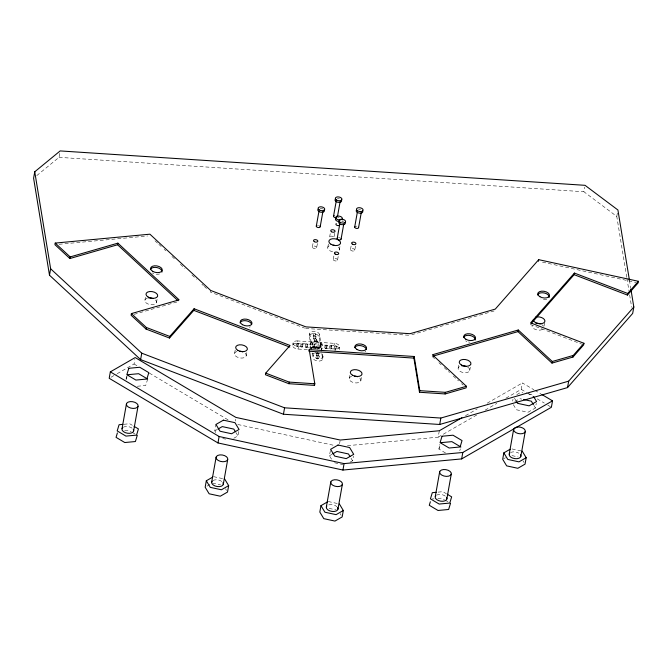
<?xml version="1.0" encoding="UTF-8"?>
<svg xmlns="http://www.w3.org/2000/svg" width="672" height="672" viewBox="0 0 672 672"><rect width="100%" height="100%" fill="white"/><g stroke="black" fill="none" stroke-linecap="round" stroke-linejoin="round"><path stroke-width="0.5" stroke-dasharray="3.36 2.52" d="M36.775 175.61L59.027 157.349L59.842 152.762M126.034 379.294L126.857 374.699M144.934 300.09L145.429 297.335M117.18 373.699L134.047 363.997L134.862 359.402M156.492 302.602L157.634 296.167M210.664 290.447L210.378 292.051L304.626 328.104M215.83 432.583L214.805 430.878L215.956 424.452M234.612 353.388L235.595 347.878M246.17 355.891L247.153 350.381M235.242 421.084L235.57 419.244M233.78 438.278L237.922 435.893L239.064 429.467M292.698 345.148L293.126 342.737M312.413 246.851L313.068 243.18M295.949 346.03L296.386 343.619M307.398 349.658L297.982 349.037A4.931 2.772 10.1 0 1 292.656 345.87A4.931 2.772 10.1 0 1 297.049 343.342L297.478 340.931L311.086 341.83L310.548 344.257M297.906 346.273L298.334 343.862M297.982 349.037L298.41 346.626A4.931 2.772 10.1 0 1 293.084 343.459A4.931 2.772 10.1 0 1 297.478 340.931M316.655 247.775A2.167 1.218 10.1 0 0 313.782 246.07A2.167 1.218 10.1 0 0 313.169 248.102A2.167 1.218 10.1 0 0 316.655 247.775L317.47 243.18M300.619 346.332L301.048 343.921M302.568 346.584L302.996 344.173M305.281 346.643L305.71 344.232M307.238 346.886L307.667 344.476M309.372 336.26L309.758 333.556A4.931 2.772 10.1 0 1 314.168 331.33A4.931 2.772 10.1 0 1 319.418 334.194L320.804 342.46L320.376 344.87L333.984 345.761A4.931 2.772 10.1 0 1 338.89 350.314M327.81 247.313L328.465 243.634M329.641 236.947L330.296 233.268M309.834 348.272L310.12 346.668M313.177 336.059L313.614 333.648M311.917 344.425L312.06 343.619M311.59 349.927L312.018 347.516L298.41 346.626M313.631 338.797L314.059 336.386M314.076 341.527L314.504 339.116M315.118 336.42A0.983 0.554 10.1 0 0 313.765 335.681A0.983 0.554 10.1 0 0 313.572 336.622A0.983 0.554 10.1 0 0 315.118 336.42L315.554 334.009A0.983 0.554 10.1 0 0 314.194 333.27A0.983 0.554 10.1 0 0 314 334.211A0.983 0.554 10.1 0 0 315.554 334.009M314.479 344.576L313.765 348.592A1.974 1.109 10.1 0 1 315.252 347.861A1.974 1.109 10.1 0 1 317.285 348.55M315.571 339.158A0.983 0.554 10.1 0 0 314.21 338.411A0.983 0.554 10.1 0 0 314.017 339.352A0.983 0.554 10.1 0 0 315.571 339.158L316 336.748A0.983 0.554 10.1 0 0 314.639 336A0.983 0.554 10.1 0 0 314.446 336.949A0.983 0.554 10.1 0 0 316 336.748M334.69 233.268L333.875 237.863A2.167 1.218 10.1 0 0 331.548 236.149A2.167 1.218 10.1 0 0 329.742 237.594M322.711 354.136L322.61 358.537A4.931 2.772 10.1 0 1 318.217 361.066A4.931 2.772 10.1 0 1 312.892 357.899L313.32 355.488L312.833 352.498M316.016 341.888A0.983 0.554 10.1 0 0 314.656 341.149A0.983 0.554 10.1 0 0 314.462 342.09A0.983 0.554 10.1 0 0 316.016 341.888L316.445 339.478A0.983 0.554 10.1 0 0 315.084 338.738A0.983 0.554 10.1 0 0 314.899 339.679A0.983 0.554 10.1 0 0 316.445 339.478M319.04 336.907L319.469 334.496M333.295 259.258L333.95 255.587M316.394 355.648L316.823 353.237M317.621 349.423L318.335 345.408A1.974 1.109 10.1 0 0 315.722 343.854A1.974 1.109 10.1 0 0 315.168 345.702A1.974 1.109 10.1 0 0 318.335 345.408M316.84 358.378L317.268 355.967M318.335 356.009A0.983 0.554 10.1 0 0 316.974 355.27A0.983 0.554 10.1 0 0 316.781 356.21A0.983 0.554 10.1 0 0 318.335 356.009L318.763 353.598A0.983 0.554 10.1 0 0 317.402 352.859A0.983 0.554 10.1 0 0 317.209 353.8A0.983 0.554 10.1 0 0 318.763 353.598M320.897 345.559L321.04 344.753M318.78 358.739A0.983 0.554 10.1 0 0 317.419 358A0.983 0.554 10.1 0 0 317.226 358.94A0.983 0.554 10.1 0 0 318.78 358.739L319.208 356.328A0.983 0.554 10.1 0 0 317.848 355.589A0.983 0.554 10.1 0 0 317.654 356.53A0.983 0.554 10.1 0 0 319.208 356.328M321.308 350.566L321.737 348.155L335.345 349.045A4.931 2.772 10.1 0 0 339.738 346.517A4.931 2.772 10.1 0 0 334.412 343.35L320.804 342.46M321.266 351.355L321.838 348.138M322.266 345.727L322.409 344.921M337.529 260.182A2.167 1.218 10.1 0 0 334.664 258.476A2.167 1.218 10.1 0 0 334.051 260.509A2.167 1.218 10.1 0 0 337.529 260.182L338.184 256.511M339.36 249.816L340.015 246.145M322.568 359.26L322.997 356.849M324.727 347.911L325.156 345.509M326.676 348.163L327.104 345.752M329.389 348.222L329.818 345.811M331.338 348.466L331.775 346.055M350.515 249.354L351.17 245.675M333.984 345.761L334.412 343.35M334.051 348.524L334.48 346.114M334.916 351.456L335.345 349.045M336.008 348.776L336.437 346.366M354.757 250.27A2.167 1.218 10.1 0 0 351.884 248.564A2.167 1.218 10.1 0 0 351.271 250.597A2.167 1.218 10.1 0 0 354.757 250.27L355.572 245.675M339.259 349.658L339.688 347.248M331.506 459.144L329.456 455.75L330.439 450.24M349.264 378.252L349.759 375.497M339.57 443.713L340.066 440.958M360.822 380.755L361.805 375.245M350.087 462.193L352.573 460.765L353.388 456.17M347.432 445.687L438.178 437.17L439.328 430.744M445.511 452.97L438.942 449.064L439.757 444.478M458.17 368.038L458.657 365.282M469.72 370.541L470.87 364.115M512.66 401.125L512.988 399.294M505.898 398.202L521.254 389.365L522.396 382.939L533.912 389.785M544.018 326.138L544.673 322.468M513.358 404.662L516.432 409.76L527.99 412.272L535.441 407.98L536.264 403.385M626.758 277.318L616.778 216.434L583.892 191.747L584.707 187.16M616.778 216.434L617.434 212.755M126.26 379.294L127.092 376.555M147.664 379.067L145.723 385.468L136.744 386.308M438.942 449.064L440.32 444.494M459.782 450.668L460.337 448.837M110.972 377.278L116.298 374.212M214.805 430.878L217.291 429.45M206.976 486.175L210.58 484.1M329.456 455.75L331.943 454.322M465.511 415.674L477.246 408.92M487.183 403.2L522.396 382.939M438.178 437.17L477.002 414.826M485.134 410.155L496.868 403.393M516.793 394.632L520.934 392.246L522.858 392.666M514.819 401.537L519.792 398.672L521.716 399.092M503.597 458.783L505.403 457.741M134.081 314.362L178.802 301.451M411.776 334.723L494.987 310.708M59.094 244.289L147.546 235.99M123.892 424.276L129.679 423.73L132.308 425.292M124.681 430.517L128.537 430.156L131.158 431.718M438.094 492.122L442.915 491.669L446.41 493.752M432.121 499.002L434.053 498.826M437.909 498.464L441.773 498.103L444.394 499.657M59.027 157.349L583.892 191.747M305.592 328.474L409.769 335.303M297.049 343.342L310.657 344.232L309.322 335.966A4.931 2.772 10.1 0 1 313.74 333.74A4.931 2.772 10.1 0 1 318.99 336.605L320.376 344.87M542.489 262.156L636.082 282.458M528.637 393.918L532.493 394.75M512.064 448.946L521.203 450.929M511.938 455.591L518.028 456.91M237.821 424.502L333.967 445.36M222.76 438.514L225.649 439.144M334.522 462.756L343.19 464.638M213.528 476.641L222.667 478.624M328.18 501.505L337.319 503.488M212.377 483.067L220.508 484.831M329.062 508.376L336.168 509.914M530.359 324.492L581.725 344.14M534.803 390.314L541.002 394.002M521.254 389.365L526.571 392.524M527.453 393.053L532.77 396.211M537.197 398.849L544.286 403.057M547.831 405.166L550.494 406.745M445.267 500.178L447.888 501.732M134.047 363.997L137.642 366.131M149.335 373.078L228.463 420.101M132.031 432.239L135.526 434.314M432.113 356.395L435.893 359.89M438.917 362.695L441.185 364.795M444.209 367.592L449.492 372.49M453.272 375.992L458.564 380.89M461.588 383.687L463.1 385.09M155.014 240.786L158.088 243.634M158.861 244.339L161.162 246.481M164.245 249.329L165.782 250.748M171.931 256.452L175.778 260.005M180.39 264.281L185.002 268.556M191.923 274.966L196.535 279.233M201.919 284.222L203.456 285.642M204.229 286.356L206.531 288.498M533.904 405.426L535.441 407.98M514.5 398.236L516.037 400.781M523.06 460.858L524.051 462.504M351.036 458.212L352.573 460.765M340.183 513.643L341.174 515.29M235.872 432.499L237.922 435.893M225.532 488.779L226.523 490.417M629.42 280.174L630.773 288.431M626.926 278.351L628.958 290.732M629.63 294.857L631.663 307.247M321.796 353.556L322.61 358.537M312.077 352.918L312.892 357.899M309.758 333.556L311.086 341.83M342.376 220.912A3.352 1.89 10.1 0 1 343.686 221.315M341.813 221.617A1.974 1.109 10.1 0 1 342.619 221.768M338.545 237.686A1.974 1.109 10.1 0 1 340.124 237.98M337.739 217.694A3.352 1.89 10.1 0 1 339.116 217.787M320.124 208.412A3.352 1.89 10.1 0 1 322.804 208.908M318.478 225.33A1.974 1.109 10.1 0 1 319.25 225.574M337.344 198.5A3.352 1.89 10.1 0 1 339.394 198.761M358.512 209.303A3.352 1.89 10.1 0 1 360.562 209.555M356.059 226.17A1.974 1.109 10.1 0 1 356.866 226.22M323.039 356.126A4.931 2.772 10.1 0 1 318.646 358.655A4.931 2.772 10.1 0 1 313.32 355.488M311.212 348.776A5.922 3.326 10.1 0 1 315.42 343.988A5.922 3.326 10.1 0 1 321.308 349.44M317.646 352.808A0.983 0.554 10.1 0 1 317.108 353.665A0.983 0.554 10.1 0 1 315.983 352.808M311.791 348.516A3.948 2.218 10.1 0 1 314.916 346.718A3.948 2.218 10.1 0 1 319.276 348.55M320.116 353.186A5.922 3.326 10.1 0 1 312.43 353.153M310.078 348.575A5.922 3.326 10.1 0 1 319.368 348.617M317.327 352.8A3.948 2.218 10.1 0 1 314.966 352.792M312.816 348.625A3.948 2.218 10.1 0 1 316.646 348.642M328.742 504.924A5.922 3.326 10.1 0 1 336.907 506.696M436.523 495.172A5.922 3.326 10.1 0 1 445.813 496.482M123.287 427.232A5.922 3.326 10.1 0 1 132.577 428.543M212.974 480.522A5.922 3.326 10.1 0 1 222.264 481.832M510.493 452.609A5.922 3.326 10.1 0 1 518.742 453.146M546.756 299.334A5.922 3.326 10.1 0 1 540.926 298.956M469.946 342.166A5.922 3.326 10.1 0 1 468.418 341.956M466.956 341.519A5.922 3.326 10.1 0 1 465.654 340.897M365.812 351.011A5.922 3.326 10.1 0 1 365.005 351.658M250.354 326.785A5.922 3.326 10.1 0 1 249.228 327.247M159.55 273.958A5.922 3.326 10.1 0 1 152.426 272.958M359.814 378.126A5.922 3.326 10.1 0 1 358.445 382.654A5.922 3.326 10.1 0 1 350.272 380.881A5.922 3.326 10.1 0 1 351.641 376.354M245.162 353.262A5.922 3.326 10.1 0 1 243.793 357.79A5.922 3.326 10.1 0 1 235.62 356.017A5.922 3.326 10.1 0 1 236.989 351.49M467.67 367.139A5.922 3.326 10.1 0 1 468.46 371.977A5.922 3.326 10.1 0 1 460.219 371.431A5.922 3.326 10.1 0 1 459.421 366.601M542.438 329.406A5.922 3.326 10.1 0 1 535.483 329.49A5.922 3.326 10.1 0 1 532.14 325.466M541.64 324.576A5.922 3.326 10.1 0 1 543.404 326.206M155.484 299.972A5.922 3.326 10.1 0 1 154.115 304.5A5.922 3.326 10.1 0 1 145.942 302.728A5.922 3.326 10.1 0 1 147.311 298.2M338.36 247.187A5.922 3.326 10.1 0 1 338.108 251.244M332.615 251.765A5.922 3.326 10.1 0 1 327.877 248.632A5.922 3.326 10.1 0 1 330.187 245.414M334.37 348.986A0.983 0.554 10.1 0 0 335.983 348.886A0.983 0.554 10.1 0 0 334.74 348.079A0.983 0.554 10.1 0 0 334.37 348.986M329.708 348.676A0.983 0.554 10.1 0 0 331.321 348.583A0.983 0.554 10.1 0 0 330.07 347.777A0.983 0.554 10.1 0 0 329.708 348.676M325.038 348.373A0.983 0.554 10.1 0 0 326.651 348.272A0.983 0.554 10.1 0 0 325.408 347.466A0.983 0.554 10.1 0 0 325.038 348.373M296.268 346.483A0.983 0.554 10.1 0 0 297.881 346.391A0.983 0.554 10.1 0 0 296.638 345.584A0.983 0.554 10.1 0 0 296.268 346.483M300.938 346.794A0.983 0.554 10.1 0 0 302.551 346.693A0.983 0.554 10.1 0 0 301.3 345.887A0.983 0.554 10.1 0 0 300.938 346.794M305.6 347.096A0.983 0.554 10.1 0 0 307.213 347.004A0.983 0.554 10.1 0 0 305.97 346.198A0.983 0.554 10.1 0 0 305.6 347.096M312.446 346.996A5.922 3.326 10.1 0 0 322.132 346.408A5.922 3.326 10.1 0 0 314.647 341.569A5.922 3.326 10.1 0 0 312.446 346.996M313.37 346.525A4.536 2.554 10.1 0 0 320.796 346.08A4.536 2.554 10.1 0 0 315.059 342.367A4.536 2.554 10.1 0 0 313.37 346.525M312.589 346.189A5.922 3.326 10.1 0 0 322.274 345.61A5.922 3.326 10.1 0 0 314.79 340.763A5.922 3.326 10.1 0 0 312.589 346.189M313.513 345.719A4.536 2.554 10.1 0 0 320.939 345.274A4.536 2.554 10.1 0 0 315.202 341.561A4.536 2.554 10.1 0 0 313.513 345.719M296.696 344.072A0.983 0.554 10.1 0 0 298.309 343.98A0.983 0.554 10.1 0 0 297.066 343.174A0.983 0.554 10.1 0 0 296.696 344.072M301.367 344.383A0.983 0.554 10.1 0 0 302.98 344.282A0.983 0.554 10.1 0 0 301.728 343.476A0.983 0.554 10.1 0 0 301.367 344.383M306.029 344.686A0.983 0.554 10.1 0 0 307.642 344.593A0.983 0.554 10.1 0 0 306.398 343.787A0.983 0.554 10.1 0 0 306.029 344.686M334.799 346.576A0.983 0.554 10.1 0 0 336.412 346.475A0.983 0.554 10.1 0 0 335.168 345.668A0.983 0.554 10.1 0 0 334.799 346.576M330.137 346.265A0.983 0.554 10.1 0 0 331.75 346.172A0.983 0.554 10.1 0 0 330.498 345.366A0.983 0.554 10.1 0 0 330.137 346.265M325.466 345.962A0.983 0.554 10.1 0 0 327.079 345.862A0.983 0.554 10.1 0 0 325.836 345.055A0.983 0.554 10.1 0 0 325.466 345.962"/><path stroke-width="1.01" d="M629.42 280.174L617.921 210L585.035 185.321L60.169 150.923L34.742 171.788L33.6 178.214L49.493 275.218L140.616 359.604L283.441 414.238L439.706 424.477L567.529 387.584L632.671 313.438L633.822 307.003L630.941 289.464M49.493 275.218L50.644 268.792L34.742 171.788M531.04 323.711L574.123 274.68L627.421 295.067L638.114 282.904L638.4 281.291L538.7 259.669L495.272 309.103L410.054 333.698L305.878 326.869L210.664 290.447L149.915 234.192L55.222 243.079L54.936 244.684L69.888 258.535L117.592 244.759L178.038 300.745M69.888 258.535L70.174 256.922L55.222 243.079M117.592 244.759L117.877 243.155L70.174 256.922M461.899 417.749L439.328 430.744L340.225 440.042L235.897 417.413L135.19 357.563L110.342 371.868L109.192 378.294L217.972 442.94L342.947 470.047L461.656 458.909L551.376 407.274L552.527 400.848L541.892 394.523M117.877 243.155L179.096 299.846L131.384 313.614L131.099 315.218L146.051 329.07L169.495 338.033L193.805 310.363L194.09 308.759L290.035 345.458L265.726 373.128L265.44 374.732L288.884 383.704L314.53 385.384L314.815 383.779L309.212 349.616L414.187 356.496L419.782 390.659L419.496 392.263L445.141 393.943L466.124 387.887L466.41 386.282L432.398 354.782L518.272 330.002L552.275 361.494L551.989 363.098L572.972 357.05L583.666 344.879L583.951 343.274L530.645 322.879L574.409 273.076L627.707 293.462L638.4 281.291M122.035 428.669L126.47 403.754M140.616 359.604L141.758 353.178L50.644 268.792M146.051 329.07L146.336 327.466L131.384 313.614M133.585 431.172L138.029 406.258A5.922 3.326 10.1 0 0 130.2 401.612A5.922 3.326 10.1 0 0 128.52 407.156A5.922 3.326 10.1 0 0 138.029 406.258M169.495 338.033L169.781 336.428L194.09 308.759M212.629 477.154L206.321 480.782L205.17 487.217L209.135 493.786L220.307 496.205L227.514 492.064L228.656 485.629L224.7 479.06M217.972 442.94L219.122 436.506L110.342 371.868M211.714 481.958L216.149 457.044M223.264 484.462L227.707 459.556A5.922 3.326 10.1 0 0 219.878 454.902A5.922 3.326 10.1 0 0 218.198 460.446A5.922 3.326 10.1 0 0 227.707 459.556M316.302 226.178L318.99 211.109M283.441 414.238L284.584 407.812L141.758 353.178M288.884 383.704L289.17 382.099L265.726 373.128M320.208 226.666L322.896 211.596M308.927 351.221L309.212 349.616M333.522 216.266L336.386 200.197M340.116 201.692L337.428 216.754A1.974 1.109 10.1 0 0 337.067 216.048M337.184 238.585L339.864 223.516M341.09 239.072L343.77 224.003M354.69 227.069L357.378 211.999M358.596 227.556L361.284 212.486M327.272 502.026L320.972 505.655L319.822 512.081L323.786 518.65L334.958 521.077L342.166 516.928L343.308 510.502L339.352 503.933M326.365 506.822L330.8 481.916M342.947 470.047L344.089 463.613L462.798 452.474L552.527 400.848M337.915 509.334L342.359 484.42A5.922 3.326 10.1 0 0 334.53 479.766A5.922 3.326 10.1 0 0 332.85 485.31A5.922 3.326 10.1 0 0 342.359 484.42M419.496 392.263L413.902 358.1L414.187 356.496M439.706 424.477L440.849 418.051L568.68 381.15L633.822 307.003M445.141 393.943L445.427 392.339L466.41 386.282M435.263 496.608L439.698 471.694M446.821 499.111L451.256 474.205A5.922 3.326 10.1 0 0 443.428 469.552A5.922 3.326 10.1 0 0 441.748 475.096A5.922 3.326 10.1 0 0 451.256 474.205M461.656 458.909L462.798 452.474M551.989 363.098L517.986 331.607L518.272 330.002M510.149 449.24L503.84 452.869L502.698 459.295L506.663 465.872L517.835 468.292L525.042 464.142L526.184 457.716L522.22 451.147M538.415 261.274L538.7 259.669M509.233 454.037L513.677 429.131M520.792 456.548L525.227 431.634M574.123 274.68L574.409 273.076M567.529 387.584L568.68 381.15M572.972 357.05L573.258 355.438L583.951 343.274M627.421 295.067L627.707 293.462M117.39 432.919L116.054 437.346L124.79 442.537L135.4 441.538L137.273 435.347M430.357 501.749L429.282 505.285L438.026 510.476L448.636 509.477L450.509 503.294M218.123 428.971L222.264 426.594L233.822 429.097L235.36 431.642M228.656 485.629L221.449 489.779L210.286 487.36L206.321 480.782M332.774 453.844L336.916 451.458L348.474 453.961L350.011 456.515M343.308 510.502L336.101 514.651L324.937 512.224L320.972 505.655M526.184 457.716L518.977 461.866L507.805 459.438L503.84 452.869M433.112 356.11L517.986 331.607M552.275 361.494L573.258 355.438M127.646 374.724L138.625 373.699L147.664 379.067M122.934 424.36L119.07 424.729L117.197 430.912L125.941 436.103L136.55 435.112L138.424 428.921L134.056 426.325M440.874 442.663L451.853 441.638L460.891 447.006M436.162 492.307L432.306 492.668L430.433 498.851L439.169 504.05L449.778 503.051L451.651 496.86L447.283 494.264M309.968 351.288L413.902 358.1M289.17 382.099L314.815 383.779M419.782 390.659L445.427 392.339M284.584 407.812L440.849 418.051M523.639 399.512L531.342 401.184L533.392 404.578M219.122 436.506L344.089 463.613M193.805 310.363L289.75 347.063M146.336 327.466L169.781 336.428M533.518 396.455L536.592 401.545L529.133 405.838L517.574 403.334L516.55 401.638M314.185 383.309L314.53 385.384M345.047 222.365A3.352 1.89 10.1 0 1 341.972 224.658A3.352 1.89 10.1 0 1 338.982 221.6M341.048 238.837A1.974 1.109 10.1 0 1 338.713 239.87A1.974 1.109 10.1 0 1 337.562 237.972M340.662 219.887A3.352 1.89 10.1 0 1 335.731 217.879A3.352 1.89 10.1 0 1 339.856 216.283A3.352 1.89 10.1 0 1 341.695 219.484M339.058 221.567A3.352 1.89 10.1 0 1 335.714 218.476M336.067 218.173A3.352 1.89 10.1 0 1 336.538 217.938M339.452 225.313A1.974 1.109 10.1 0 1 336.714 225.212A1.974 1.109 10.1 0 1 336.311 223.6M324.164 209.958A3.352 1.89 10.1 0 1 321.09 212.251A3.352 1.89 10.1 0 1 318.1 209.194M320.048 226.187A1.974 1.109 10.1 0 1 319.217 227.514A1.974 1.109 10.1 0 1 316.663 226.876A1.974 1.109 10.1 0 1 316.966 225.422M341.384 200.046A3.352 1.89 10.1 0 1 337.966 202.289A3.352 1.89 10.1 0 1 335.672 198.979M336.437 217.602A1.974 1.109 10.1 0 1 333.892 216.972A1.974 1.109 10.1 0 1 334.186 215.51M362.552 210.848A3.352 1.89 10.1 0 1 359.478 213.142A3.352 1.89 10.1 0 1 356.488 210.084M358.554 227.321A1.974 1.109 10.1 0 1 356.219 228.354A1.974 1.109 10.1 0 1 355.076 226.456M337.63 507.562A5.922 3.326 10.1 0 1 331.934 511.417A5.922 3.326 10.1 0 1 326.81 506.041M446.527 497.347A5.922 3.326 10.1 0 1 440.832 501.194A5.922 3.326 10.1 0 1 435.708 495.818M133.3 429.4A5.922 3.326 10.1 0 1 127.604 433.255A5.922 3.326 10.1 0 1 122.48 427.879M222.978 482.698A5.922 3.326 10.1 0 1 217.283 486.545A5.922 3.326 10.1 0 1 212.159 481.169M516.054 427.232A5.922 3.326 10.1 0 1 525.21 430.466A5.922 3.326 10.1 0 1 517.986 433.457A5.922 3.326 10.1 0 1 514.928 427.694M520.506 454.776A5.922 3.326 10.1 0 1 514.811 458.632A5.922 3.326 10.1 0 1 509.687 453.256M537.575 294.932A5.922 3.326 10.1 0 1 544.32 292.984A5.922 3.326 10.1 0 1 549.133 297.436M463.604 337.495A5.922 3.326 10.1 0 1 470.35 335.555A5.922 3.326 10.1 0 1 475.163 340.007M354.707 347.718A5.922 3.326 10.1 0 1 360.688 345.635A5.922 3.326 10.1 0 1 366.316 349.356M240.055 322.846A5.922 3.326 10.1 0 1 246.036 320.762A5.922 3.326 10.1 0 1 251.664 324.484M150.377 269.556A5.922 3.326 10.1 0 1 157.122 267.607A5.922 3.326 10.1 0 1 161.927 272.068M535.66 317.142A5.922 3.326 10.1 0 1 544.354 319.486A5.922 3.326 10.1 0 1 540.624 323.719A5.922 3.326 10.1 0 1 533.232 319.914M354.48 376.093A5.922 3.326 10.1 0 1 357.47 376.74M239.828 351.221A5.922 3.326 10.1 0 1 242.819 351.868M535.87 323.324A5.922 3.326 10.1 0 1 540.347 323.954M461.891 365.887A5.922 3.326 10.1 0 1 466.376 366.517M148.663 297.948A5.922 3.326 10.1 0 1 153.14 298.578M333.026 245.146A5.922 3.326 10.1 0 1 334.555 245.364M128.789 368.298L126.857 374.699L135.895 380.066L146.866 379.042L148.806 372.641L139.768 367.265L128.789 368.298M442.025 436.237L440.084 442.638L449.123 448.014L460.102 446.981L462.034 440.58L452.995 435.204L442.025 436.237M223.406 420.16L215.956 424.452L220.055 431.248L231.613 433.759L239.064 429.467L234.965 422.671L223.406 420.16M338.058 445.032L330.607 449.324L334.706 456.12L346.256 458.623L353.716 454.331L349.616 447.535L338.058 445.032M340.04 222.281A3.352 1.89 10.1 0 0 345.526 221.953A3.352 1.89 10.1 0 0 341.284 219.215A3.352 1.89 10.1 0 0 340.04 222.281M319.166 209.874A3.352 1.89 10.1 0 0 324.643 209.546A3.352 1.89 10.1 0 0 320.41 206.808A3.352 1.89 10.1 0 0 319.166 209.874M336.386 199.97A3.352 1.89 10.1 0 0 341.872 199.634A3.352 1.89 10.1 0 0 337.63 196.896A3.352 1.89 10.1 0 0 336.386 199.97M357.546 210.764A3.352 1.89 10.1 0 0 363.031 210.437A3.352 1.89 10.1 0 0 358.798 207.69A3.352 1.89 10.1 0 0 357.546 210.764M152.712 271.345A5.922 3.326 10.1 0 0 162.212 270.455A5.922 3.326 10.1 0 0 154.384 265.81A5.922 3.326 10.1 0 0 152.712 271.345M242.39 324.643A5.922 3.326 10.1 0 0 251.899 323.744A5.922 3.326 10.1 0 0 244.07 319.099A5.922 3.326 10.1 0 0 242.39 324.643M357.042 349.507A5.922 3.326 10.1 0 0 366.542 348.617A5.922 3.326 10.1 0 0 358.714 343.963A5.922 3.326 10.1 0 0 357.042 349.507M465.94 339.293A5.922 3.326 10.1 0 0 475.448 338.394A5.922 3.326 10.1 0 0 467.62 333.749A5.922 3.326 10.1 0 0 465.94 339.293M539.91 296.722A5.922 3.326 10.1 0 0 549.419 295.831A5.922 3.326 10.1 0 0 541.59 291.178A5.922 3.326 10.1 0 0 539.91 296.722M331.002 244.28A5.922 3.326 10.1 0 0 340.511 243.39A5.922 3.326 10.1 0 0 332.682 238.736A5.922 3.326 10.1 0 0 331.002 244.28M335.194 254.075A2.167 1.218 10.1 0 0 338.68 253.756A2.167 1.218 10.1 0 0 335.807 252.042A2.167 1.218 10.1 0 0 335.194 254.075M314.311 241.668A2.167 1.218 10.1 0 0 317.797 241.34A2.167 1.218 10.1 0 0 314.933 239.635A2.167 1.218 10.1 0 0 314.311 241.668M331.54 231.764A2.167 1.218 10.1 0 0 335.017 231.437A2.167 1.218 10.1 0 0 332.153 229.732A2.167 1.218 10.1 0 0 331.54 231.764M352.414 244.171A2.167 1.218 10.1 0 0 355.9 243.844A2.167 1.218 10.1 0 0 353.027 242.138A2.167 1.218 10.1 0 0 352.414 244.171M461.362 365.005A5.922 3.326 10.1 0 0 470.87 364.115A5.922 3.326 10.1 0 0 463.042 359.461A5.922 3.326 10.1 0 0 461.362 365.005M352.456 375.22A5.922 3.326 10.1 0 0 361.964 374.329A5.922 3.326 10.1 0 0 354.136 369.676A5.922 3.326 10.1 0 0 352.456 375.22M237.812 350.356A5.922 3.326 10.1 0 0 247.313 349.465A5.922 3.326 10.1 0 0 239.484 344.812A5.922 3.326 10.1 0 0 237.812 350.356M148.126 297.066A5.922 3.326 10.1 0 0 157.634 296.167A5.922 3.326 10.1 0 0 149.806 291.522A5.922 3.326 10.1 0 0 148.126 297.066"/></g></svg>
